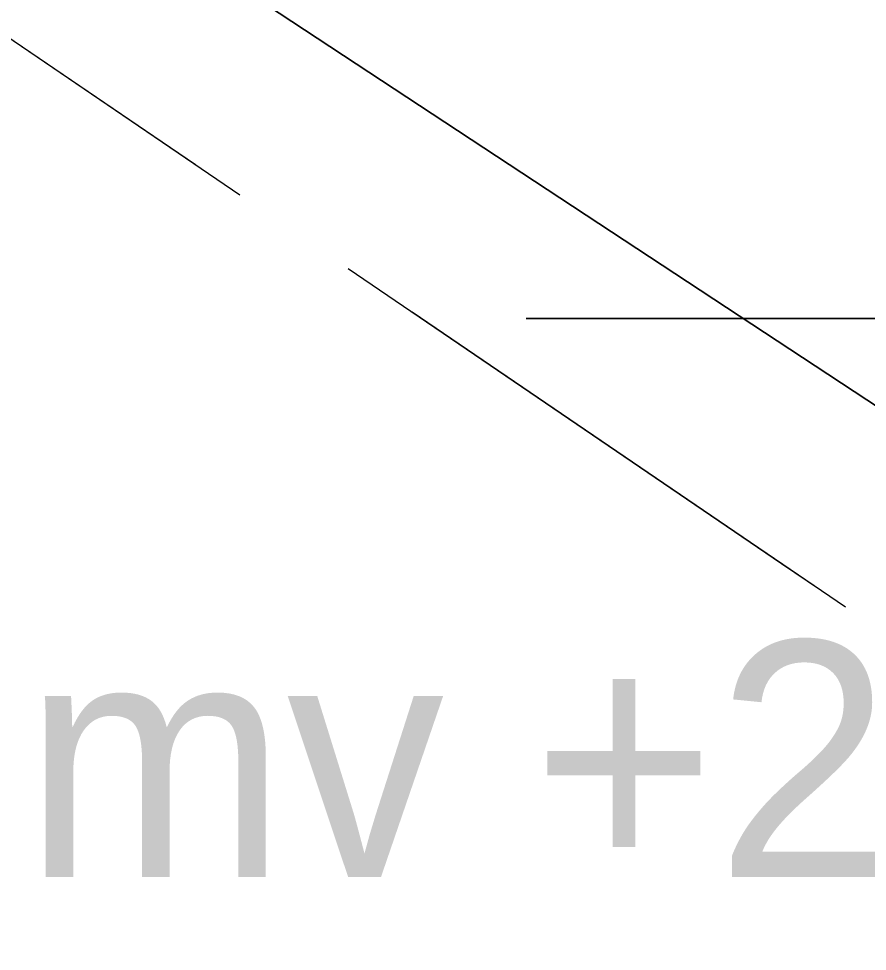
# Model space of a CAD drawing. Header units: metres. Extents: x 0 to 105485, y 0 to 425721.
# Drawn here: x 104690.954 to 104694.193, y 425218.787 to 425222.344 of the extents above; entities that cross this region are included whole.
import ezdxf
from ezdxf.enums import TextEntityAlignment as Align

# ---------------------------------------------------------------- set-up
doc = ezdxf.new("R2010")
doc.units = ezdxf.units.M
doc.header["$MEASUREMENT"] = 0
doc.linetypes.add('IE-TERREINAFSCHEIDING_KUNSTMATIG-SO', pattern=[11, 4, -1, 4, -2])
for name, color, linetype, lineweight in [('B-XX-IE-TERREINAFSCHEIDING_KUNSTMATIG_HEKWERK-G', 20, 'IE-TERREINAFSCHEIDING_KUNSTMATIG-SO', 18), ('B-XX-MO-ONDERZOEK_SONDERING-G', 90, 'Continuous', 18), ('B-XX-MO-ONDERZOEK_SONDERING-T', 90, 'Continuous', 18), ('B-XX-VH-OPENVERHARDING-G', 90, 'Continuous', 18)]:
    doc.layers.add(name, color=color, linetype=linetype, lineweight=lineweight)

msp = doc.modelspace()

# ---------------------------------------------------------------- linework, layer by layer
at = {"layer": 'B-XX-IE-TERREINAFSCHEIDING_KUNSTMATIG_HEKWERK-G', "ltscale": 0.5, "flags": 128}
msp.add_lwpolyline([(104683.829, 425220.286), (104692.918, 425214.107), (104696.081, 425218.759), (104687.219, 425224.784)], dxfattribs=at)
at = {"layer": 'B-XX-IE-TERREINAFSCHEIDING_KUNSTMATIG_HEKWERK-G', "color": 0, "ltscale": 0.5, "true_color": 0x8c7868}
msp.add_polyline3d([(104683.829, 425220.286, 2.1481), (104686.1013, 425218.7413, 2.4477), (104688.3735, 425217.1965, 1.7013), (104690.6457, 425215.6518, 1.7827), (104692.918, 425214.107, 2.2118), (104694.4995, 425216.433, 2.4275), (104696.081, 425218.759, 2.4654), (104693.8655, 425220.2652, 2.5524), (104691.65, 425221.7715, 2.5674), (104689.4345, 425223.2778, 2.4243), (104687.219, 425224.784, 2.4132)], dxfattribs=at)
at = {"layer": 'B-XX-MO-ONDERZOEK_SONDERING-G', "color": 0, "true_color": 0x285cd6}
for points in [[(104694.315, 425221.2, -1.941), (104694.04, 425221.2, -1.961), (104693.59, 425221.2, -1.981), (104693.09, 425221.2, -2.001), (104692.89, 425221.2, -2.021), (104693.065, 425221.2, -2.041), (104693.315, 425221.2, -2.061), (104693.49, 425221.2, -2.081), (104693.64, 425221.2, -2.101), (104693.815, 425221.2, -2.121), (104693.89, 425221.2, -2.141), (104693.965, 425221.2, -2.161), (104694.04, 425221.2, -2.181), (104694.19, 425221.2, -2.201), (104694.29, 425221.2, -2.221)], [(104694.215, 425221.2, -13.105), (104694.19, 425221.2, -13.125), (104694.19, 425221.2, -13.145), (104694.165, 425221.2, -13.165), (104694.14, 425221.2, -13.185), (104694.09, 425221.2, -13.205), (104694.065, 425221.2, -13.225), (104694.04, 425221.2, -13.245), (104694.065, 425221.2, -13.265), (104694.065, 425221.2, -13.285), (104694.065, 425221.2, -13.305), (104694.04, 425221.2, -13.325), (104694.065, 425221.2, -13.345), (104694.09, 425221.2, -13.365), (104694.165, 425221.2, -13.385), (104694.215, 425221.2, -13.405)], [(104694.215, 425221.2, -22.357), (104694.14, 425221.2, -22.377), (104694.115, 425221.2, -22.397), (104694.065, 425221.2, -22.417), (104694.04, 425221.2, -22.437), (104694.04, 425221.2, -22.457), (104694.09, 425221.2, -22.477), (104694.14, 425221.2, -22.497), (104694.19, 425221.2, -22.517), (104694.215, 425221.2, -22.536)], [(104694.215, 425221.2, 0.393), (104694.115, 425221.2, 0.373), (104694.09, 425221.2, 0.353), (104694.09, 425221.2, 0.333), (104694.19, 425221.2, 0.313), (104694.29, 425221.2, 0.293)], [(104694.215, 425221.2, -4.892), (104694.165, 425221.2, -4.912), (104694.19, 425221.2, -4.931), (104694.19, 425221.2, -4.951), (104694.19, 425221.2, -4.971), (104694.19, 425221.2, -4.991), (104694.165, 425221.2, -5.011), (104694.14, 425221.2, -5.031), (104694.19, 425221.2, -5.051), (104694.215, 425221.2, -5.071)], [(104694.44, 425221.2, -1.283), (104694.165, 425221.2, -1.303), (104694.165, 425221.2, -1.323), (104694.265, 425221.2, -1.343)], [(104694.315, 425221.2, -2.34), (104694.19, 425221.2, -2.36), (104694.215, 425221.2, -2.38)], [(104694.215, 425221.2, -12.707), (104694.19, 425221.2, -12.727), (104694.34, 425221.2, -12.747)]]:
    msp.add_polyline3d(points, dxfattribs=at)
at = {"layer": 'B-XX-VH-OPENVERHARDING-G', "ltscale": 0.5}
for points in [[(104665.773, 425239.575), (104667.745, 425238.279), (104669.638, 425237.034), (104671.55, 425235.777), (104673.538, 425234.469), (104676.024, 425232.835), (104677.79, 425231.674), (104683.715, 425227.778), (104683.819, 425227.71), (104685.807, 425226.403), (104698.527, 425218.039), (104705.043, 425216.028)], [(104698.165, 425214.167), (104698.449, 425215.297), (104697.714, 425215.785), (104698.824, 425217.454), (104698.967, 425217.359), (104699.071, 425217.772), (104698.527, 425218.039), (104685.807, 425226.403), (104682.641, 425221.687), (104680.653, 425222.994), (104683.819, 425227.71), (104683.715, 425227.778), (104680.555, 425223.07), (104678.566, 425224.378), (104676.619, 425225.659), (104674.63, 425226.967), (104677.79, 425231.674), (104676.024, 425232.835), (104672.876, 425228.122), (104670.279, 425229.83), (104668.368, 425231.087), (104666.415, 425232.314), (104664.481, 425233.591)]]:
    msp.add_lwpolyline(points, dxfattribs=at)

# ---------------------------------------------------------------- texts
at = {"layer": 'B-XX-MO-ONDERZOEK_SONDERING-T', "color": 10, "lineweight": 18}
msp.add_text('mv +2,47 · 25,2 m', height=0.9, dxfattribs=at).set_placement((104695.84, 425219.52), align=Align.MIDDLE_CENTER)

doc.saveas('drawing.dxf')
